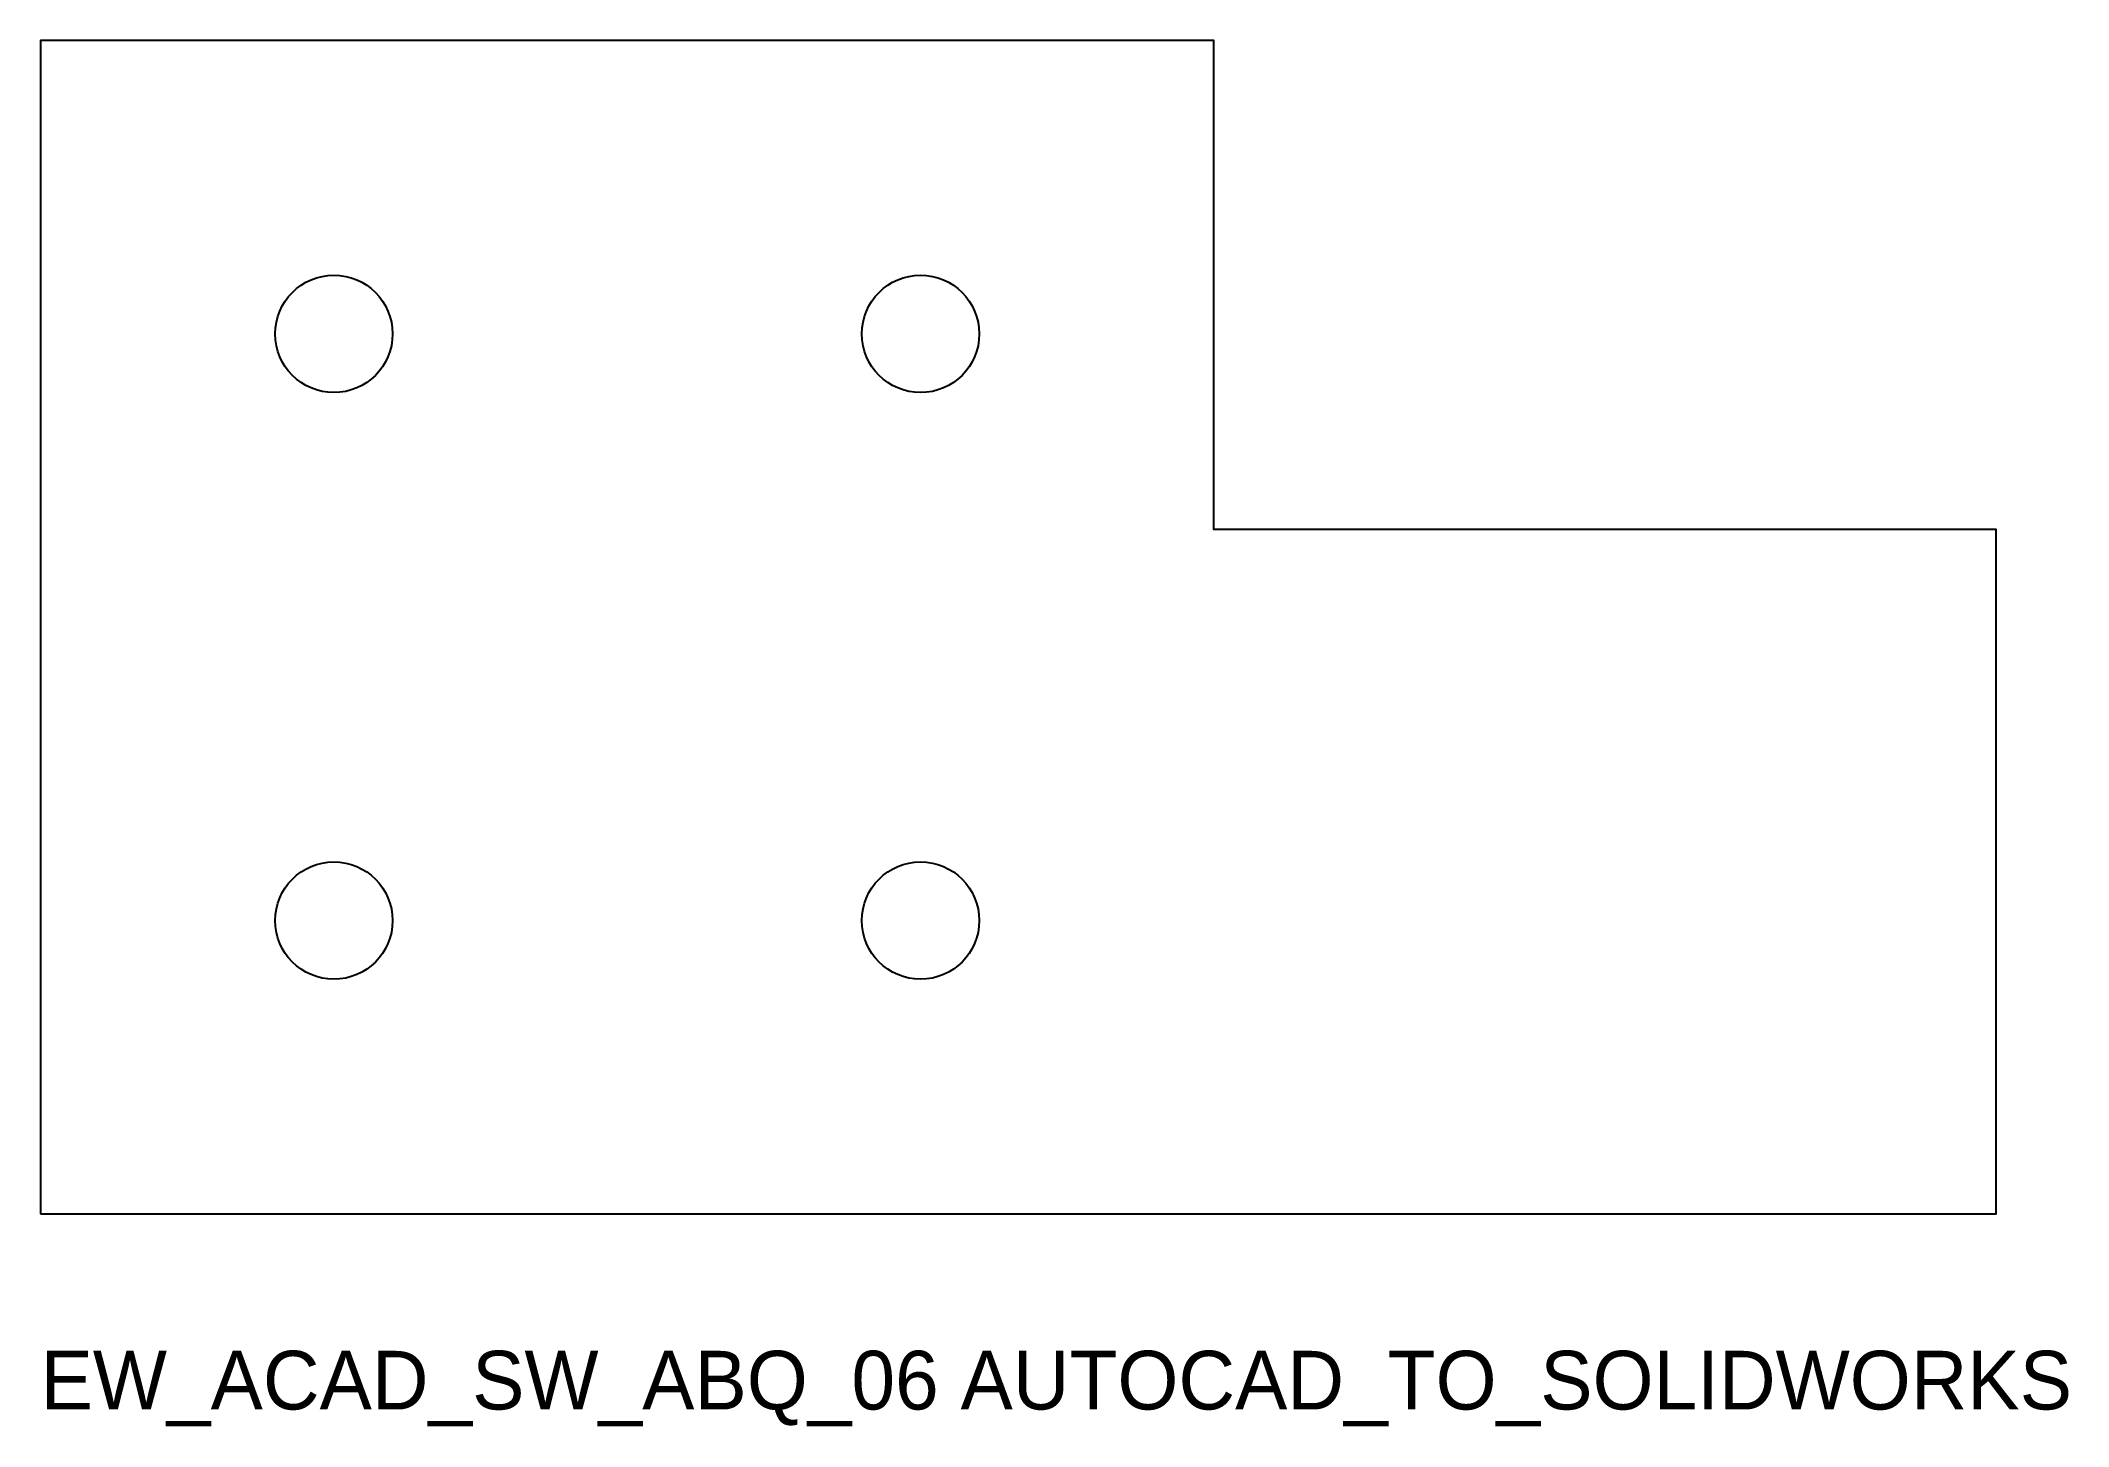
# Model space of a CAD drawing. Header units: millimetres. Extents: x 0 to 104, y -11 to 60.
import ezdxf

# ---------------------------------------------------------------- set-up
doc = ezdxf.new("R2010")
doc.units = ezdxf.units.MM
doc.header["$MEASUREMENT"] = 0
for name, color, linetype in [('CHAIN', 2, 'Continuous'), ('HOLE', 7, 'Continuous'), ('LOAD', 7, 'Continuous'), ('OUTLINE', 7, 'Continuous')]:
    doc.layers.add(name, color=color, linetype=linetype)

msp = doc.modelspace()

# ---------------------------------------------------------------- linework, layer by layer
at = {"layer": 'HOLE'}
for centre in [(15, 45), (45, 45), (15, 15), (45, 15)]:
    msp.add_circle(centre, 3, dxfattribs=at)
at = {"layer": 'LOAD'}
msp.add_line((60, 40), (60, 55), dxfattribs=at)
at = {"layer": 'OUTLINE'}
msp.add_lwpolyline([(0, 0), (100, 0), (100, 35), (60, 35), (60, 60), (0, 60)], close=True, dxfattribs=at)

# ---------------------------------------------------------------- texts
at = {"layer": 'CHAIN'}
msp.add_text('EW_ACAD_SW_ABQ_06 AUTOCAD_TO_SOLIDWORKS', height=3, dxfattribs=at).set_placement((0, -10))

doc.saveas('drawing.dxf')
